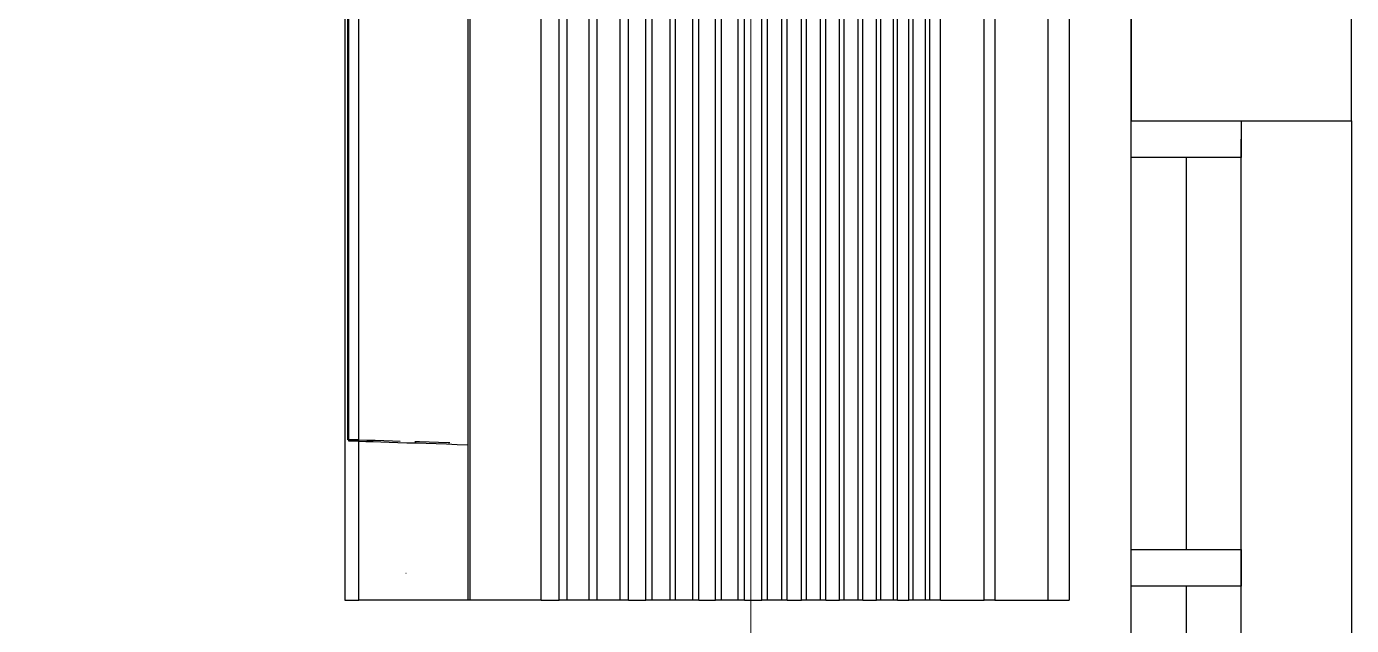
# Model space of a CAD drawing. Header units: inches. Extents: x -85907952 to 802144, y 988801 to 3125513.
# Drawn here: x 414719 to 416523, y 1043409 to 1044224 of the extents above; entities that cross this region are included whole.
import ezdxf

# ---------------------------------------------------------------- set-up
doc = ezdxf.new("R2010")
doc.units = ezdxf.units.IN
doc.header["$MEASUREMENT"] = 0
doc.layers.add('1', color=8, linetype='Continuous', lineweight=9)
for name, color, linetype in [('Edges', 7, 'Continuous'), ('LW', 2, 'Continuous'), ('WALL', 1, 'Continuous'), ('WIN', 9, 'Continuous')]:
    doc.layers.add(name, color=color, linetype=linetype)

# ---------------------------------------------------------------- blocks, each defined once
blk = doc.blocks.new('air con')
at = {"layer": 'Edges'}
for p, q in [((71.402, 41.898), (152.402, 41.898)), ((152.402, 41.095), (152.402, 41.898)), ((71.402, 41.095), (152.402, 41.095)), ((152.402, 39.122), (152.402, 41.095)), ((71.402, 39.122), (152.402, 39.122)), ((152.402, 39.122), (152.402, 38.724)), ((152.402, 38.724), (71.402, 38.724)), ((152.402, 37.092), (152.402, 38.724)), ((152.402, 37.092), (71.402, 37.092)), ((152.402, 37.092), (152.402, 36.701)), ((152.402, 36.701), (71.402, 36.701)), ((152.402, 36.701), (152.402, 36.542)), ((152.402, 36.542), (71.402, 36.542)), ((152.402, 36.078), (71.402, 36.078)), ((152.402, 36.542), (152.402, 36.078)), ((152.402, 36.078), (152.402, 35.914)), ((152.402, 35.914), (71.402, 35.914)), ((152.402, 35.493), (152.402, 35.914)), ((152.402, 35.493), (71.402, 35.493)), ((152.402, 35.34), (71.402, 35.34)), ((152.402, 35.493), (152.402, 35.34)), ((152.402, 35.34), (152.402, 34.877)), ((152.402, 34.877), (71.402, 34.877)), ((152.402, 34.709), (71.402, 34.709)), ((152.402, 34.877), (152.402, 34.709)), ((152.402, 34.207), (152.402, 34.709)), ((152.402, 34.207), (71.402, 34.207)), ((152.402, 34.207), (152.402, 34.022)), ((152.402, 34.022), (71.402, 34.022)), ((152.402, 34.022), (152.402, 33.51)), ((152.402, 33.51), (71.402, 33.51)), ((152.402, 33.335), (71.402, 33.335)), ((152.402, 33.51), (152.402, 33.335)), ((152.402, 32.826), (152.402, 33.335)), ((152.402, 32.826), (71.402, 32.826)), ((152.402, 32.625), (71.402, 32.625)), ((152.402, 32.826), (152.402, 32.625)), ((152.402, 32.625), (152.402, 32.098)), ((152.402, 32.098), (71.402, 32.098)), ((152.402, 31.911), (71.402, 31.911)), ((152.402, 32.098), (152.402, 31.911)), ((152.402, 31.378), (152.402, 31.911)), ((152.402, 31.378), (71.402, 31.378)), ((152.402, 31.189), (71.402, 31.189)), ((152.402, 31.378), (152.402, 31.189)), ((152.402, 31.189), (152.402, 30.654)), ((152.402, 30.654), (71.402, 30.654)), ((152.402, 30.654), (152.402, 30.439)), ((152.402, 30.439), (71.402, 30.439)), ((152.402, 29.791), (152.402, 30.439)), ((152.402, 29.791), (71.402, 29.791)), ((152.402, 29.791), (152.402, 29.562)), ((152.402, 29.562), (71.402, 29.562)), ((152.402, 29.562), (152.402, 28.935)), ((152.402, 28.935), (71.402, 28.935)), ((152.402, 28.714), (71.402, 28.714)), ((152.402, 28.935), (152.402, 28.714)), ((152.402, 28.092), (152.402, 28.714)), ((152.402, 28.092), (71.402, 28.092)), ((152.402, 27.871), (71.402, 27.871)), ((152.402, 28.092), (152.402, 27.871)), ((152.402, 27.871), (152.402, 27.226)), ((152.402, 27.226), (71.402, 27.226)), ((152.402, 27.226), (152.402, 27.024)), ((152.402, 27.024), (71.402, 27.024)), ((152.402, 27.024), (152.402, 26.349)), ((152.402, 26.349), (71.402, 26.349)), ((152.402, 26.349), (152.402, 26.117)), ((152.402, 26.117), (71.402, 26.117)), ((152.402, 25.469), (152.402, 26.117)), ((152.402, 25.469), (71.402, 25.469)), ((152.402, 25.469), (152.402, 25.162)), ((152.402, 25.162), (71.402, 25.162)), ((152.402, 25.162), (152.402, 24.304)), ((152.402, 24.304), (71.402, 24.304)), ((152.402, 24.304), (152.402, 24.002)), ((152.402, 24.002), (71.402, 24.002)), ((152.402, 24.002), (152.402, 23.184)), ((152.402, 23.184), (71.402, 23.184)), ((152.402, 22.883), (71.402, 22.883)), ((152.402, 23.184), (152.402, 22.883)), ((152.402, 22.213), (152.402, 22.883)), ((152.402, 22.213), (71.402, 22.213)), ((152.402, 22.213), (152.402, 19.568)), ((152.402, 19.568), (71.402, 19.568)), ((152.402, 19.493), (71.402, 19.493)), ((146.588, 19.085), (146.601, 19.493)), ((152.402, 19.568), (152.402, 19.493)), ((152.402, 19.493), (152.402, 15.42)), ((146.514, 18.752), (146.516, 18.813)), ((146.575, 18.687), (146.588, 19.085)), ((146.494, 18.035), (146.504, 18.391)), ((146.504, 18.391), (146.514, 18.752)), ((146.55, 17.923), (146.562, 18.299)), ((146.562, 18.299), (146.575, 18.687)), ((146.484, 17.685), (146.494, 18.035)), ((146.538, 17.558), (146.55, 17.923)), ((146.479, 17.503), (146.484, 17.685)), ((146.527, 17.206), (146.538, 17.558)), ((146.456, 16.673), (146.464, 16.956)), ((146.505, 16.546), (146.516, 16.869)), ((146.516, 16.869), (146.527, 17.206)), ((151.402, 17.184), (151.402, 17.175)), ((146.438, 16.032), (146.447, 16.349)), ((146.447, 16.349), (146.456, 16.673)), ((146.495, 16.239), (146.505, 16.546)), ((146.429, 15.722), (146.438, 16.032)), ((146.477, 15.675), (146.486, 15.948)), ((146.486, 15.948), (146.495, 16.239)), ((146.421, 15.42), (76.921, 15.42)), ((146.421, 15.42), (146.429, 15.722)), ((146.468, 15.42), (146.421, 15.42)), ((146.421, 15.42), (146.421, 15.051)), ((146.468, 15.42), (146.477, 15.675)), ((152.402, 15.42), (146.468, 15.42)), ((146.468, 15.42), (146.468, 15.051)), ((152.402, 14.898), (152.402, 15.42)), ((71.402, 14.898), (152.402, 14.898)), ((146.421, 15.051), (76.921, 15.051)), ((146.421, 15.012), (76.921, 15.012)), ((146.468, 15.051), (146.421, 15.051)), ((146.421, 15.051), (146.421, 15.012))]:
    blk.add_line(p, q, dxfattribs=at)
blk = doc.blocks.new('2.0 HP AIR CONDITION')
at = {"xscale": 36.51607049631966, "yscale": 36.51607049631966, "zscale": 36.51607049631966}
blk.add_blockref('air con', (-4183.5, -544), dxfattribs=at)

msp = doc.modelspace()

# ---------------------------------------------------------------- linework, layer by layer
at = {"layer": '1'}
msp.add_lwpolyline([(415705.1, 1042326.5), (415705.1, 1044826.5), (413705.1, 1044826.5), (413705.1, 1042326.5)], close=True, dxfattribs=at)
at = {"layer": 'LW'}
msp.add_line((416522.7, 1044095.9), (416522.7, 1042295.9), dxfattribs=at)
at = {"layer": 'WALL'}
msp.add_line((416222.7, 1044095.9), (416222.7, 1044683.4), dxfattribs=at)
msp.add_lwpolyline([(416222.7, 1044245.9), (416222.7, 1044095.9), (416522.7, 1044095.9), (416522.7, 1044245.9)], close=True, dxfattribs=at)
at = {"layer": 'WIN'}
for p, q in [((416222.7, 1042295.9), (416222.7, 1044095.9)), ((416372.7, 1042320.9), (416372.7, 1044070.9)), ((416297.7, 1044045.9), (416297.7, 1043512.5)), ((416297.7, 1043462.5), (416297.7, 1042929.2))]:
    msp.add_line(p, q, dxfattribs=at)
for points in [[(416372.7, 1044095.9), (416372.7, 1044045.9), (416222.7, 1044045.9), (416222.7, 1044095.9)], [(416372.7, 1043512.5), (416372.7, 1043462.5), (416222.7, 1043462.5), (416222.7, 1043512.5)]]:
    msp.add_lwpolyline(points, close=True, dxfattribs=at)

# ---------------------------------------------------------------- block references
at = {"rotation": 270}
msp.add_blockref('2.0 HP AIR CONDITION', (415152.7, 1044824.8), dxfattribs=at)

doc.saveas('drawing.dxf')
